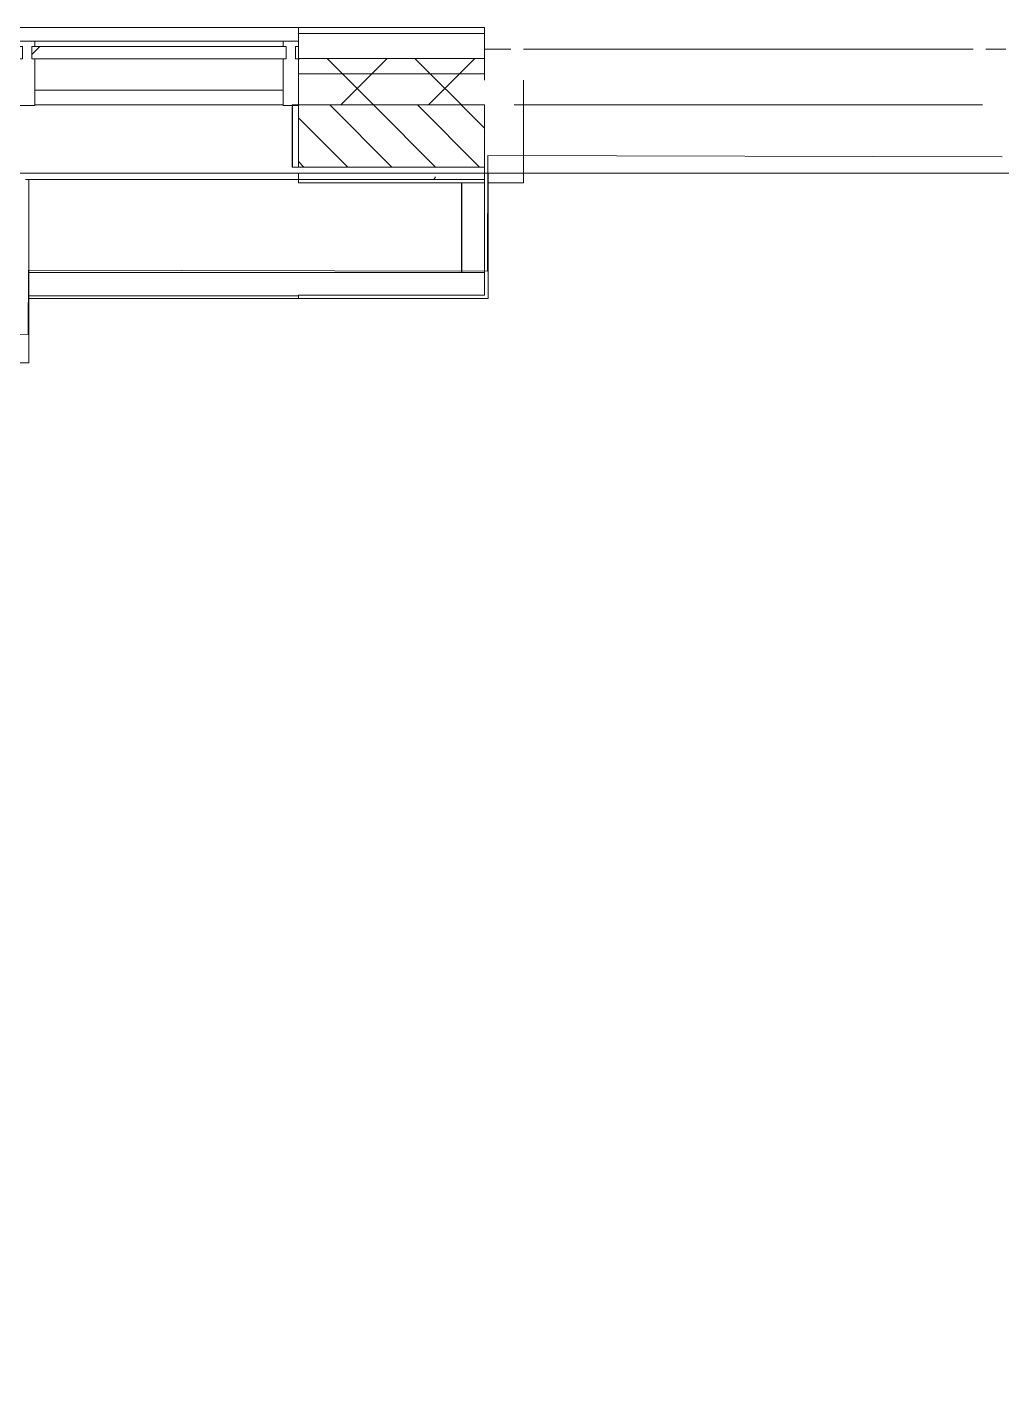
# Model space of a CAD drawing. Header units: millimetres. Extents: x -213911 to 415037, y -3642 to 107391.
# Drawn here: x 18801 to 21941, y 22802 to 27214 of the extents above; entities that cross this region are included whole.
import ezdxf

# ---------------------------------------------------------------- set-up
doc = ezdxf.new("R2010")
doc.units = ezdxf.units.MM
for name, color, linetype, lineweight in [('A-AREA-BNDY', 7, 'Continuous', 5), ('A-FLOR', 7, 'Continuous', 9), ('A-GLAZ-CURT', 7, 'Continuous', 9), ('A-GLAZ-CURT-1', 7, 'Continuous', 5), ('A-GLAZ-CURT-2', 7, 'Continuous', 20), ('A-GLAZ-CWMG', 7, 'Continuous', 9), ('A-GLAZ-CWMG-1', 7, 'Continuous', 20), ('A-WALL', 7, 'Continuous', 5), ('I-WALL', 7, 'Continuous', 5)]:
    doc.layers.add(name, color=color, linetype=linetype, lineweight=lineweight)
doc.layers.add('A-WALL-1', color=9, linetype='Continuous', lineweight=5, true_color=0x808080)
doc.layers.add('A-WALL-FNSH-1', color=9, linetype='Continuous', lineweight=5, true_color=0x808080)
pattern_1 = [(45, (64.7, -136.06), (-141.4214, 141.4214), []), (135, (64.7, -136.06), (-141.4214, -141.4214), [])]

# ---------------------------------------------------------------- blocks, each defined once
blk = doc.blocks.new('Системная панель - Стекло - 40мм-V27-Объем проектирования 1 этажа')
at = {"layer": 'A-GLAZ-CURT-1'}
h = blk.add_hatch(dxfattribs=at)
h.set_pattern_fill('FP_52', color=256, style=0, pattern_type=2)
h.set_pattern_definition([(45, (-19360.26, -27088.3), (-565.685, 565.685), [400, -1200]), (45, (-19760.26, -27288.3), (-565.685, 565.685), [1200, -400]), (45, (-18960.26, -27488.3), (-565.685, 565.685), [400, -1200])])
h.paths.add_polyline_path([(116, -40), (410, -38.3), (410, 0), (-410, 0), (-410, -40), (-15.4, -40)])
at = {"layer": 'A-GLAZ-CURT-2'}
for p, q in [((410, 0), (-410, 0)), ((-410, 0), (-410, -40)), ((410, -40), (410, 0)), ((-410, -40), (410, -40))]:
    blk.add_line(p, q, dxfattribs=at)
blk = doc.blocks.new('Прямоугольный импост - Импост структурный с накладкой - 160мм Темный-33186088-Объем проектирования 1 этажа')
at = {"layer": 'A-GLAZ-CWMG'}
for p, q in [((17760.3, 27307), (16960.3, 27307)), ((17760.3, 27150), (16960.3, 27150))]:
    blk.add_line(p, q, dxfattribs=at)
blk = doc.blocks.new('Прямоугольный импост - Импост структурный с накладкой - 190мм-V28-Объем проектирования 1 этажа')
at = {"layer": 'A-GLAZ-CWMG-1'}
for p, q in [((-50, 40), (-50, 190)), ((-50, 190), (0, 190)), ((0, 190), (0, 40)), ((-40, 40), (-50, 40)), ((-50, -17), (-50, 0)), ((-50, 0), (-40, 0)), ((-40, 0), (-40, 40)), ((-10, 40), (-10, 0)), ((0, 40), (-10, 40)), ((-10, 0), (0, 0)), ((0, 0), (0, -17)), ((0, -17), (-50, -17))]:
    blk.add_line(p, q, dxfattribs=at)
blk = doc.blocks.new('Прямоугольный импост - Импост структурный с накладкой - 190мм-V63-Объем проектирования 1 этажа')
at = {"layer": 'A-GLAZ-CWMG-1'}
for p, q in [((0, 190), (-50, 190)), ((-50, 190), (-50, 40)), ((0, 40), (0, 188.3)), ((-50, 40), (-40, 40)), ((-40, 0), (-50, 0)), ((-50, 0), (-50, -17)), ((-40, 40), (-40, 0)), ((-10, 0), (-10, 40)), ((-10, 40), (0, 40)), ((0, 0), (-10, 0)), ((0, -17), (0, 0)), ((-50, -17), (0, -17))]:
    blk.add_line(p, q, dxfattribs=at)
blk = doc.blocks.new('Зашивка приборов отопления13 - Зашивка приборов отопления-33279120-Объем проектирования 1 этажа')
at = {"layer": 'A-WALL'}
for p, q in [((19610.3, 26880), (18710.3, 26880)), ((20135.9, 26560), (20135.9, 26849)), ((20136.3, 26849), (20136.3, 26560)), ((18741.3, 26560), (20135.9, 26560)), ((20210, 26560), (20135.9, 26560)), ((18741.3, 26485), (19610.3, 26485))]:
    blk.add_line(p, q, dxfattribs=at)

msp = doc.modelspace()

# ---------------------------------------------------------------- hatches: boundary and pattern name
at = {"layer": 'A-WALL'}
h = msp.add_hatch(dxfattribs=at)
h.set_pattern_fill('FP_24', color=256, style=0, pattern_type=2)
h.set_pattern_definition(pattern_1)
h.paths.add_polyline_path([(33782.4, 27063.9), (33824.7, 27063.9), (33824.7, 27113.9), (31974.7, 27113.9), (31974.7, 27063.9), (33774.7, 27063.9)])
h.paths.add_polyline_path([(30874.7, 27063.9), (30874.7, 27113.9), (21974.7, 27113.9), (21974.7, 27063.9), (30687.8, 27063.9)])
h.paths.add_polyline_path([(20274.7, 27063.9), (20274.7, 27113.9), (19675, 27113.9), (19675, 27063.9)])
h.paths.add_polyline_path([(18775, 27063.9), (18775, 27113.9), (17875, 27113.9), (17875, 27063.9), (18309.5, 27063.9)])
h.paths.add_polyline_path([(16246.4, 27063.9), (16975, 27063.9), (16975, 27113.9), (16075, 27113.9), (16075, 27063.9)])
h.paths.add_polyline_path([(13794.7, 27063.9), (15175, 27063.9), (15175, 27113.9), (13794.7, 27113.9)])
h = msp.add_hatch(dxfattribs=at)
h.set_pattern_fill('FP_24', color=256, style=0, pattern_type=2)
h.set_pattern_definition(pattern_1)
h.paths.add_polyline_path([(25874.7, 26963.9), (30842.7, 26965.9), (30842.7, 26973.9), (30874.7, 26973.9), (30874.7, 27063.9), (21974.7, 27063.9), (21974.7, 26963.9), (24498.7, 26963.9)])
h.paths.add_polyline_path([(18309.5, 26963.9), (18775, 26963.9), (18775, 27063.9), (17875, 27063.9), (17875, 26963.9), (18175, 26963.9)])
h.paths.add_polyline_path([(33074.7, 26963.9), (33774.7, 26963.9), (33774.7, 27063.9), (31974.7, 27063.9), (31974.7, 26973.9), (32006.7, 26973.9), (32006.7, 26965.9), (32750.9, 26963.9)])
h.paths.add_polyline_path([(16246.4, 26963.9), (16975, 26963.9), (16975, 27063.9), (16075, 27063.9), (16075, 26963.9)])
h.paths.add_polyline_path([(20274.7, 26963.9), (20274.7, 27063.9), (19675, 27063.9), (19675, 26963.9)])
h.paths.add_polyline_path([(14374.7, 26963.9), (15175, 26963.9), (15175, 27063.9), (13794.7, 27063.9), (13794.7, 26963.9), (14183.3, 26963.9)])
h = msp.add_hatch(dxfattribs=at)
h.set_pattern_fill('FP_2', color=256, style=0, pattern_type=2)
h.set_pattern_definition([(135, (64.7, -136.06), (-70.71068, -70.71068), [])])
h.paths.add_polyline_path([(16100, 26763.9), (16975, 26763.9), (16975, 26963.9), (16075, 26963.9), (16075, 26763.9)])
h.paths.add_polyline_path([(14374.7, 26763.9), (15175, 26763.9), (15175, 26963.9), (14374.7, 26963.9), (14374.7, 26859)])
h.paths.add_polyline_path([(20274.7, 26763.9), (20274.7, 26963.9), (19675, 26963.9), (19675, 26763.9), (19856.8, 26763.9)])
h.paths.add_polyline_path([(18175, 26763.9), (18175, 26963.9), (17875, 26963.9), (17875, 26763.9)])
at = {"layer": 'I-WALL'}
h = msp.add_hatch(dxfattribs=at)
h.set_pattern_fill('FP_191', color=256, style=0, pattern_type=2)
h.set_pattern_definition([(0, (64.7, -136.06), (243.84, 60.96), [20.117, -162.763, 20.117, -162.763, -975.36]), (0, (64.7, -136.06), (243.84, 60.96), [-365.76, 20.117, -345.643, 20.117, -162.763, -426.72]), (0, (64.7, -136.06), (243.84, 60.96), [-914.4, 20.117, -101.803, 20.117, -284.683]), (120, (156.14, -105.58), (-174.71291, 180.69163), [20.117, -162.763, 20.117, -162.763, -975.36]), (120, (156.14, -105.58), (-174.71291, 180.69163), [-365.76, 20.117, -345.643, 20.117, -162.763, -426.72]), (120, (156.14, -105.58), (-174.71291, 180.69163), [-914.4, 20.117, -101.803, 20.117, -284.683]), (240, (186.62, 16.34), (-69.12709, -241.65163), [20.117, -162.763, 20.117, -162.763, -975.36]), (240, (186.62, 16.34), (-69.12709, -241.65163), [-365.76, 20.117, -345.643, 20.117, -162.763, -426.72]), (240, (186.62, 16.34), (-69.12709, -241.65163), [-914.4, 20.117, -101.803, 20.117, -284.683])])
h.paths.add_polyline_path([(20274.7, 26723.9), (20274.7, 26743.9), (19675, 26743.9), (19675, 26723.9), (20201, 26723.9)])

# ---------------------------------------------------------------- linework, layer by layer
at = {"layer": 'A-AREA-BNDY', "flags": 128}
msp.add_lwpolyline([(21942.9, 26797), (20284.9, 26800.9), (20284.1, 26428.1), (18804.3, 26431.6), (18803.8, 26224.4), (18141.8, 26226), (18142.3, 26431), (14844.1, 26438.7), (14839.8, 24623.7), (13768.8, 24626.2), (13763.1, 22199.2), (14394.1, 22197.7), (14392.6, 21534.7), (13761.6, 21536.2), (13754.3, 18457.2), (14385.3, 18455.8), (14383.8, 17786.8), (13752.8, 17788.2), (13746.7, 15198.2), (20267.7, 15182.9), (20260.4, 12072.9), (22598.4, 12067.5)], dxfattribs=at)
at = {"layer": 'A-FLOR'}
for p, q in [((21849.7, 27143.9), (20399.7, 27143.9)), ((21954.7, 27143.9), (21889.7, 27143.9)), ((20399.7, 27043.9), (20399.7, 26712.9)), ((20285.7, 26712.9), (20399.7, 26712.9))]:
    msp.add_line(p, q, dxfattribs=at)
at = {"layer": 'A-WALL'}
for p, q in [((18775, 27213.9), (19675, 27213.9)), ((19675, 27193.9), (20274.7, 27193.9)), ((20274.7, 27143.9), (20359.7, 27143.9)), ((19675, 27113.9), (20274.7, 27113.9)), ((19675, 27063.9), (20274.7, 27063.9)), ((19625.1, 26963.9), (18824.5, 26963.9)), ((20274.7, 26963.9), (19655, 26963.9)), ((19675, 26963.9), (20274.7, 26963.9)), ((21879.7, 26963.9), (20369.7, 26963.9)), ((19675, 26723.9), (20274.7, 26723.9))]:
    msp.add_line(p, q, dxfattribs=at)
at = {"layer": 'A-WALL-1'}
for p, q in [((19675, 27193.9), (19675, 26963.9)), ((20274.7, 27043.9), (20274.7, 27193.9)), ((19655, 26963.9), (19655, 26763.9)), ((19675, 26963.9), (19675, 26763.9)), ((20274.7, 26763.9), (20274.7, 26963.9)), ((19655, 26763.9), (20274.7, 26763.9)), ((20274.7, 26743.9), (19675, 26743.9)), ((19675, 26743.9), (19675, 26723.9)), ((20274.7, 26723.9), (20274.7, 26743.9))]:
    msp.add_line(p, q, dxfattribs=at)
at = {"layer": 'A-WALL-FNSH-1'}
for p, q in [((20274.7, 27213.9), (19675, 27213.9)), ((19675, 27213.9), (19675, 27193.9)), ((20274.7, 27193.9), (20274.7, 27213.9)), ((19654, 26963.9), (19654, 26763.9)), ((19655, 26963.9), (19654, 26963.9)), ((19654, 26763.9), (19655, 26763.9)), ((18806, 26723.9), (18795, 26723.9)), ((18806, 26132.9), (18806, 26723.9)), ((19675, 26723.9), (19675, 26712.9)), ((19675, 26712.9), (20274.7, 26712.9)), ((20274.7, 26712.9), (20274.7, 26723.9)), ((18144, 26132.9), (18806, 26132.9))]:
    msp.add_line(p, q, dxfattribs=at)
at = {"layer": 'I-WALL'}
for p, q in [((18824.5, 26963.9), (19625.1, 26963.9)), ((20369.7, 26963.9), (21879.7, 26963.9)), ((19675, 26743.9), (18775, 26743.9)), ((20274.7, 26763.9), (20274.7, 26743.9)), ((21974.7, 26743.9), (20274.7, 26743.9)), ((20285.7, 26743.9), (20285.7, 26340.1)), ((19675, 26723.9), (18806, 26723.9)), ((20274.7, 26351.1), (20274.7, 26712.9)), ((20285.7, 26340.1), (18806, 26340.1)), ((19675, 26351.1), (20274.7, 26351.1)), ((19675, 26351.1), (19675, 26340.1))]:
    msp.add_line(p, q, dxfattribs=at)

# ---------------------------------------------------------------- block references
at = {"layer": 'A-GLAZ-CURT'}
msp.add_blockref('Системная панель - Стекло - 40мм-V27-Объем проектирования 1 этажа', (19225, 27152.2), dxfattribs=at)
at = {"layer": 'A-GLAZ-CWMG', "rotation": 180}
msp.add_blockref('Прямоугольный импост - Импост структурный с накладкой - 190мм-V63-Объем проектирования 1 этажа', (18775, 27152.2), dxfattribs=at)
at = {"layer": 'A-GLAZ-CWMG'}
msp.add_blockref('Прямоугольный импост - Импост структурный с накладкой - 160мм Темный-33186088-Объем проектирования 1 этажа', (1864.7, -137.8), dxfattribs=at)
at = {"layer": 'A-GLAZ-CWMG', "extrusion": (0, 0, -1), "rotation": 180}
msp.add_blockref('Прямоугольный импост - Импост структурный с накладкой - 190мм-V28-Объем проектирования 1 этажа', (-19675, 27152.2), dxfattribs=at)
at = {"layer": 'A-WALL'}
msp.add_blockref('Зашивка приборов отопления13 - Зашивка приборов отопления-33279120-Объем проектирования 1 этажа', (64.7, -136.1), dxfattribs=at)

doc.saveas('drawing.dxf')
